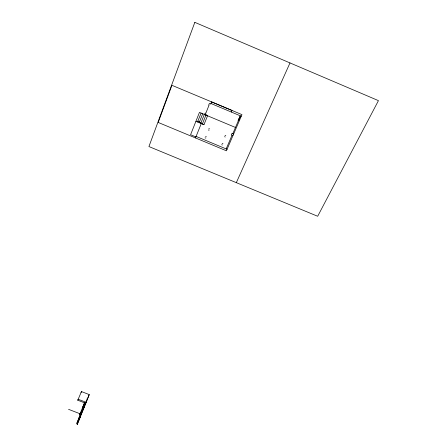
<?xml version="1.0" encoding="UTF-8"?>
<svg xmlns="http://www.w3.org/2000/svg" width="447" height="447" viewBox="0 0 447 447"><rect width="100%" height="100%" fill="white"/><g stroke="black" fill="none" stroke-linecap="round" stroke-linejoin="round"><path stroke-width="0.67" d="M83.148 407.781L83.393 407.547L83.103 408.251L84.299 405.345M83.785 406.586L83.919 405.915M83.215 407.966L83.254 407.519L82.974 408.2M83.416 407.48L84.12 405.423M84.125 405.759L83.874 406.021L84.17 405.3M83.46 407.021L83.835 406.463M83.863 406.407L84.002 405.692M77.778 400.221L81.455 391.566L89.244 394.589L85.679 403.278L77.778 400.221L78.164 399.244L86.07 402.306L77.141 424.65L80.527 416.392L80.153 417.325M81.075 392.539L81.455 391.566M83.321 407.357L83.634 406.602M84.153 405.697L83.98 405.747M195.915 121.31L203.961 124.668L202.424 123.825L206.073 114.773L205.938 115.108M207.553 115.784L203.961 124.668M79.644 414.71L82.896 406.82L84.153 407.306L80.918 415.202L79.644 414.71L80.024 413.754M82.896 406.82L84.684 402.328M82.874 406.915L84.612 402.551M83.606 405.882L83.745 405.524L84.215 405.708L84.075 406.066L83.606 405.882L85.031 402.345M77.515 423.711L76.8 423.438L80.287 414.71M80.823 413.497L81.326 412.229M78.65 418.951L80.348 414.771M80.639 413.995L85.159 402.797M81.84 411.072L82.047 410.782M83.008 408.24L85.232 402.719M82.84 408.876L82.885 408.524M84.165 405.68L84.148 405.345M81.969 410.989L81.963 410.754M82.918 408.675L82.756 408.843M86.88 399.26L87.02 398.903M201.111 113.046L197.524 121.981L197.887 121.126M84.014 406.038L84.058 405.926M84.125 407.396L89.244 394.589M202.726 113.722L199.351 122.137L200.954 122.808L200.742 123.327M204.525 113.929L200.887 122.981L202.491 123.651L202.351 123.998M195.49 137.944L201.279 123.551M76.8 423.438L79.605 416.632M80.197 414.922L84.801 403.792M81.924 411.1L82.969 408.558M84.075 406.066L85.757 401.909M204.318 114.432L204.458 114.097L204.994 114.326L204.86 114.661L205.491 113.08L205.816 113.214L209.023 105.252L208.699 105.112L209.341 103.508L210.705 104.078L211.587 101.882L171.927 85.304L158.193 122.439L226.417 150.801L241.961 114.628L211.587 101.882L231.976 110.437L231.306 112.035M82.097 411.033L83.047 408.72M199.133 122.657L199.423 121.97L197.814 121.299M226.165 148.918L232.06 135.184M232.803 133.67L240.441 115.868M236.323 182.661L289.997 62.926M68.553 409.329L81.298 414.246M233.63 134.016L232.027 133.346L231.367 134.893L232.965 135.558M196.104 136.419L227.065 149.292M195.898 136.927L190.584 134.715L199.457 112.398L235.468 127.462M210.939 103.492L241.279 116.22M206.006 114.94L207.084 115.393M209.609 128.926A1.872 0.603 22.9 0 1 208.838 128.602M209.073 130.239A1.872 0.609 22.9 0 1 208.302 129.915M225.26 136.983A1.866 0.603 23.3 0 1 224.489 136.665M225.813 135.681A1.866 0.603 23.3 0 1 225.042 135.363M205.843 138.112A1.861 0.62 22.9 0 1 205.078 137.793M206.374 136.816A1.861 0.62 22.9 0 1 205.609 136.497M222.416 145.007A1.855 0.62 23.3 0 1 221.651 144.688M222.964 143.722A1.855 0.62 23.3 0 1 222.198 143.403M194.825 22.35L148.924 146.555L317.677 216.27L378.447 100.636L194.825 22.35M84.131 404.552L83.991 404.909L84.461 405.094L84.6 404.736L84.131 404.552M84.522 403.58L84.377 403.937L84.846 404.122L84.991 403.764L84.522 403.58M238.335 119.964L238.089 120.539L238.681 120.791L238.927 120.209L238.335 119.964M239.011 118.382L238.765 118.963L239.357 119.209L239.603 118.634L239.011 118.382M239.693 116.801L239.441 117.382L240.033 117.628L240.285 117.047L239.693 116.801"/></g></svg>
